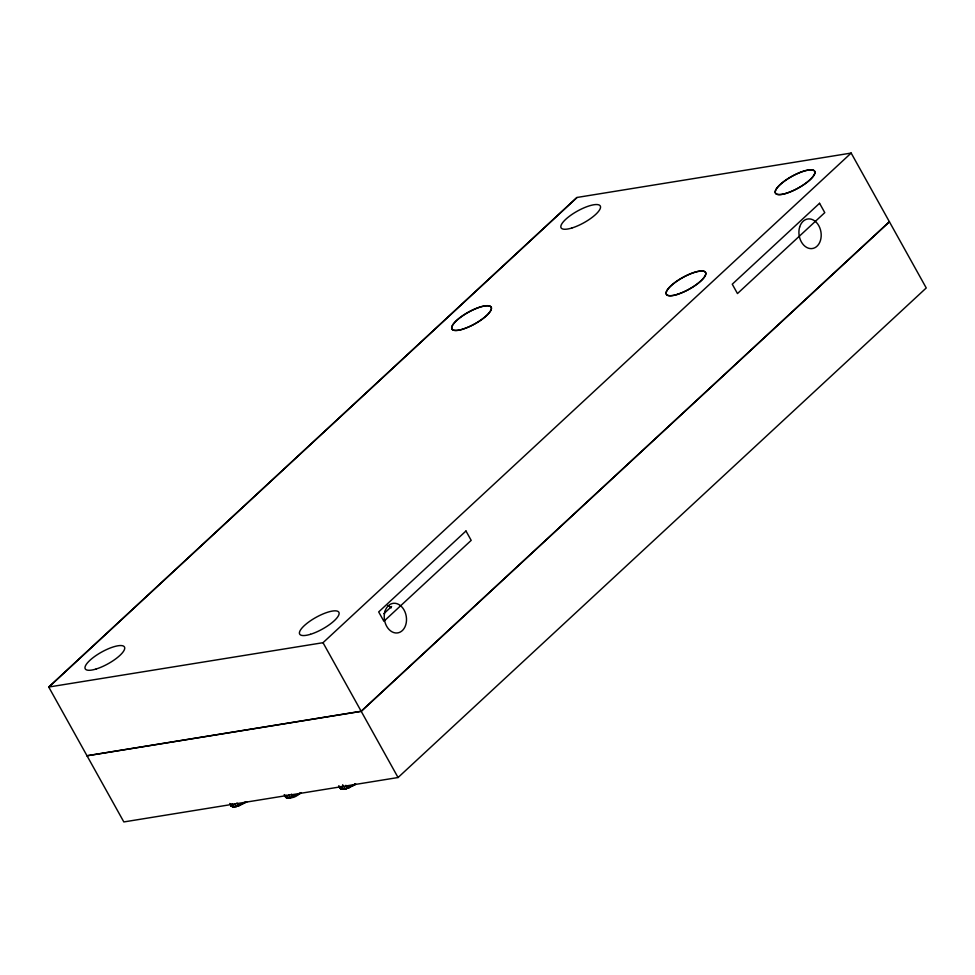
<?xml version="1.0" encoding="UTF-8"?>
<svg xmlns="http://www.w3.org/2000/svg" width="975" height="975" viewBox="0 0 975 975"><rect width="100%" height="100%" fill="white"/><g stroke="black" fill="none" stroke-linecap="round" stroke-linejoin="round"><path stroke-width="1.46" d="M233.135 806.739L234.524 806.886L231.55 806.337L231.672 804.338M284.212 794.625L285.651 797.209L288.978 798.074L286.004 797.513L286.138 795.515M576.968 197.535L48.787 687.107L123.837 821.937L398.056 777.526L926.25 287.966L851.163 153.063L576.944 197.474L48.75 687.034L323.018 642.696L851.163 153.063M383.857 613.677L391.597 606.511M889.383 221.727L361.201 711.299L87.007 755.771L361.201 711.299L889.419 221.8M230.758 803.936C233.123 810.542 241.654 803.485 245.712 801.974M246.736 801.694L236.096 806.496L234.463 803.668M236.949 802.937L238.741 805.874L246.76 801.962M285.212 795.112C287.588 801.718 296.108 794.662 300.166 793.15M300.3 793.406L295.559 795.612M339.678 786.301C342.042 792.907 350.561 785.85 354.62 784.339M342.664 784.741L345.004 788.86L354.754 784.595M352.816 785.399L355.522 783.803M288.917 794.857C290.318 801.523 299.008 794.259 301.068 792.626M345.442 788.921L355.704 784.241L347.819 788.214L341.457 789.189L343.176 789.299L345.442 788.921L342.92 789.189L341.274 786.374M350.025 786.788L352.962 785.655M287.296 798.037L285.297 796.331L286.638 797.453M338.666 785.813L340.104 788.397L343.444 789.25L341.457 789.189M345.869 785.302L347.661 788.239L350.183 787.032M347.478 788.117L350.317 787.166M236.096 806.496L238.741 805.874M290.55 797.672L298.362 794.223M345.235 788.958L347.661 788.239M236.316 806.605L232.55 806.825L234.256 806.934L232.367 804.009M290.769 797.782L287.003 798.001L288.722 798.111L286.821 795.198M293.365 797.038L291.403 794.113M234.524 806.886L231.197 806.033C231.343 803.4 233.293 809.75 229.759 803.449M341.762 789.214L343.444 789.25M341.116 788.885L342.712 788.958M286.662 797.708L288.259 797.782M232.196 806.52L233.805 806.605M342.042 789.104L339.751 787.52L340.104 788.397M285.821 796.697L286.333 797.562L286.15 796.685M231.355 805.521L231.867 806.374L231.697 805.508M322.981 642.635L398.056 777.526M286.004 797.513L285.517 796.575L285.651 797.209M231.55 806.337L231.051 805.387L231.197 806.033M387.611 605.512A14.966 11.042 80.8 0 1 391.219 607.864M465.977 530.997L378.678 611.922L383.894 621.282L471.193 540.369L465.977 530.997M819.561 203.275L732.262 284.2L737.466 293.56L824.777 212.635L819.561 203.275M340.604 787.873L340.787 788.738L340.604 787.873M462.759 329.148A22.449 6.679 -29.1 0 0 491.376 307.759A22.449 6.679 -29.1 0 0 460.48 317.253A22.449 6.679 -29.1 0 0 462.759 329.148A22.449 6.679 -29.1 0 0 491.412 307.82A22.449 6.679 -29.1 0 0 460.505 317.314A22.449 6.679 -29.1 0 0 462.796 329.221M571.886 228.004A22.449 6.679 -29.1 0 0 600.503 206.615A22.449 6.679 -29.1 0 0 569.607 216.109A22.449 6.679 -29.1 0 0 571.886 228.004M786.289 193.282A22.449 6.679 -29.1 0 0 814.893 171.892A22.449 6.679 -29.1 0 0 783.997 181.387A22.449 6.679 -29.1 0 0 786.289 193.282A22.449 6.679 -29.1 0 0 814.929 171.953A22.449 6.679 -29.1 0 0 784.034 181.447A22.449 6.679 -29.1 0 0 786.325 193.355M677.15 294.438A22.449 6.679 -29.1 0 0 705.766 273.037A22.449 6.679 -29.1 0 0 674.871 282.531A22.449 6.679 -29.1 0 0 677.15 294.438A22.449 6.679 -29.1 0 0 705.803 273.11A22.449 6.679 -29.1 0 0 674.907 282.604A22.449 6.679 -29.1 0 0 677.186 294.499M96.074 669.021A22.449 6.679 -29.1 0 0 124.69 647.619A22.449 6.679 -29.1 0 0 93.795 657.113A22.449 6.679 -29.1 0 0 96.074 669.021M310.477 634.298A22.449 6.679 -29.1 0 0 339.093 612.909A22.449 6.679 -29.1 0 0 308.197 622.403A22.449 6.679 -29.1 0 0 310.477 634.298M384.979 611.362A14.966 11.042 80.8 0 0 397.02 632.982A14.966 11.042 80.8 0 0 404.089 610.033A14.966 11.042 80.8 0 0 384.979 611.362M799.671 226.992A14.966 11.042 80.8 0 0 811.712 248.613A14.966 11.042 80.8 0 0 818.781 225.664A14.966 11.042 80.8 0 0 799.671 226.992"/></g></svg>
